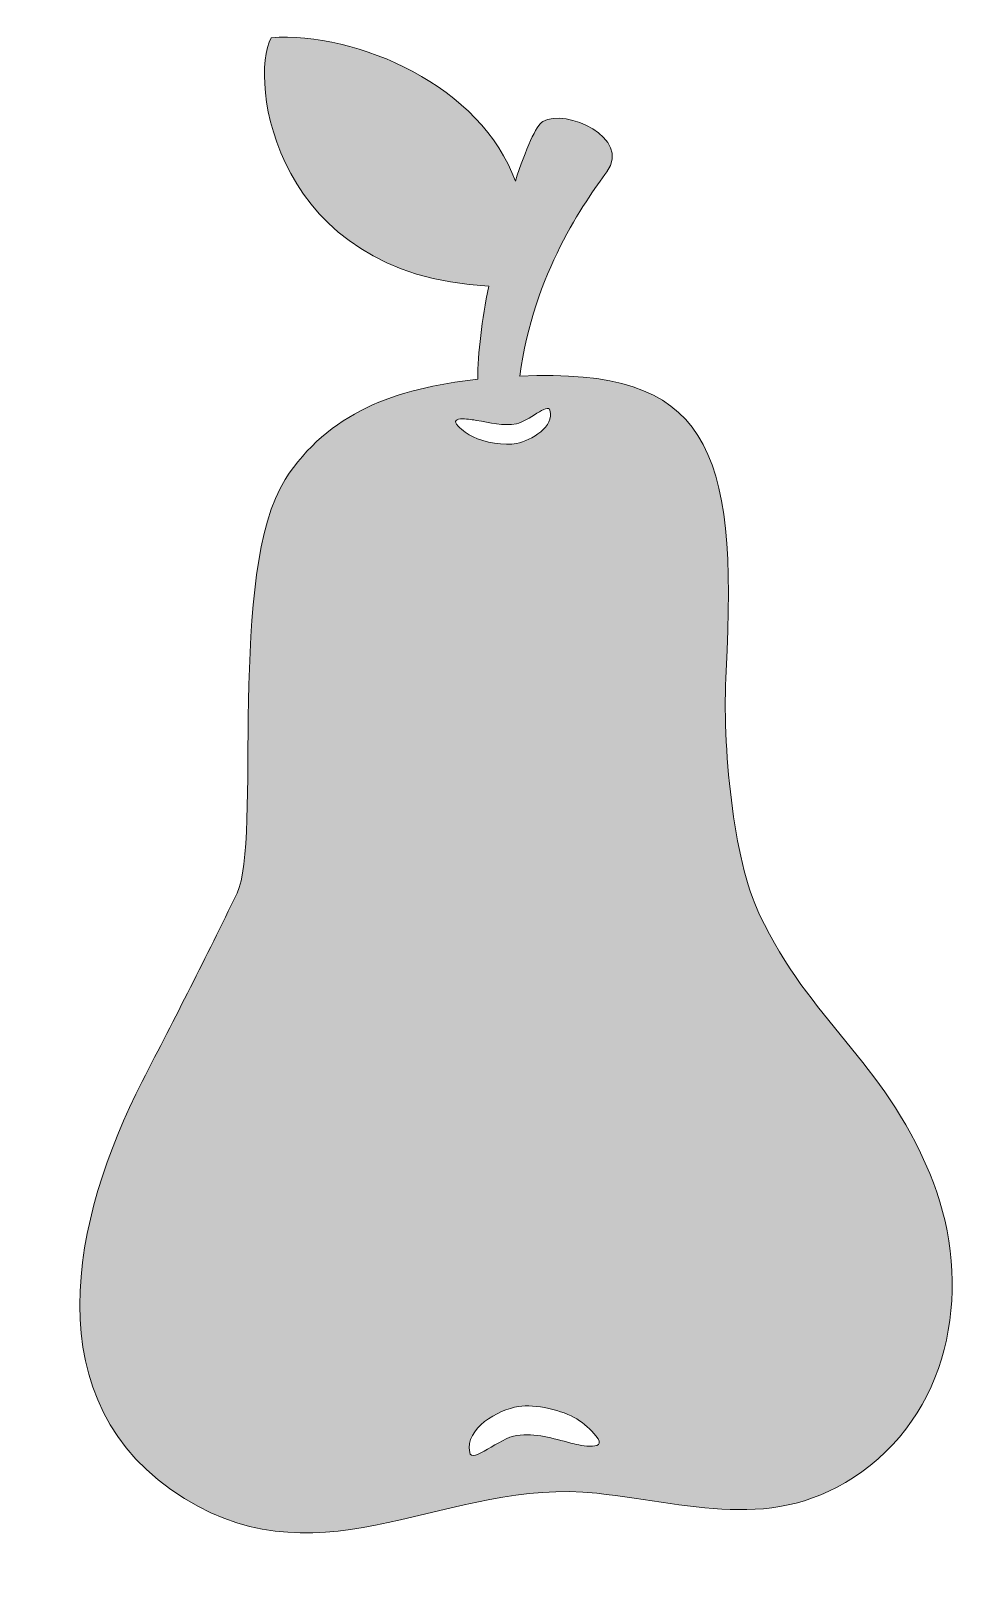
# Model space of a CAD drawing. Header units: inches. Extents: x -3 to 60, y -4 to 102.
import ezdxf

# ---------------------------------------------------------------- set-up
doc = ezdxf.new("R2010")
doc.units = ezdxf.units.IN
doc.header["$MEASUREMENT"] = 0
doc.layers.add('Layer 1', color=7, linetype='Continuous')

msp = doc.modelspace()

# ---------------------------------------------------------------- hatches: boundary and pattern name
at = {"layer": 'Layer 1', "true_color": 0xbddd76}
h = msp.add_hatch(color=63, dxfattribs=at)
h.dxf.hatch_style = 2
edge = h.paths.add_edge_path()
edge.add_spline(control_points=[(7.11, 2.33), (16.7, -3.6), (25.05, 3.79), (35.1, 2.69), (42.01, 1.93), (47.67, -0.14), (53.65, 4.58), (59.61, 9.29), (60.5, 17.74), (57.71, 24.41), (54.45, 32.2), (49.62, 34.69), (46.15, 41.99), (44.34, 45.8), (43.61, 53.41), (43.88, 58.54), (44.7, 73.9), (42.64, 79.16), (29.87, 78.57), (30.8, 85.57), (34.31, 90.44), (35.79, 92.46), (37.47, 94.76), (33, 96.78), (31.44, 95.87), (30.99, 95.61), (30.28, 94.02), (29.57, 91.81), (27.31, 98.22), (18.81, 102.01), (12.99, 101.56), (11.47, 98.69), (13.14, 85.43), (27.76, 84.69), (27.31, 82.39), (27.02, 80.14), (27.02, 78.36), (21.39, 77.76), (16.84, 76.05), (13.95, 71.56), (9.98, 65.41), (12.37, 46.99), (10.68, 43.46), (8.54, 39.01), (6.52, 35.11), (4.24, 30.67), (-0.48, 21.46), (-3.3, 8.77), (7.11, 2.33)], knot_values=[0, 0, 0, 0, 1, 1, 1, 2, 2, 2, 3, 3, 3, 4, 4, 4, 5, 5, 5, 6, 6, 6, 7, 7, 7, 8, 8, 8, 9, 9, 9, 10, 10, 10, 11, 11, 11, 12, 12, 12, 13, 13, 13, 14, 14, 14, 15, 15, 15, 16, 16, 16, 16], degree=3, periodic=1)
edge = h.paths.add_edge_path()
edge.add_spline(control_points=[(35.04, 6.59), (35.53, 6), (35.15, 5.87), (34.61, 5.89), (34.15, 5.9), (33.56, 6.04), (33.33, 6.1), (32.13, 6.42), (30.92, 6.8), (29.67, 6.62), (28.52, 6.47), (26.6, 4.67), (26.47, 5.47), (26.14, 7.11), (28.39, 8.36), (29.79, 8.59), (30.89, 8.77), (32.82, 8.33), (33.75, 7.74), (34.23, 7.44), (34.69, 7.01), (35.04, 6.59)], knot_values=[0, 0, 0, 0, 1, 1, 1, 2, 2, 2, 3, 3, 3, 4, 4, 4, 5, 5, 5, 6, 6, 6, 7, 7, 7, 7], degree=3, periodic=1)
edge = h.paths.add_edge_path()
edge.add_spline(control_points=[(25.98, 75.67), (26.32, 75.67), (26.75, 75.6), (26.93, 75.57), (27.83, 75.4), (28.73, 75.18), (29.64, 75.34), (30.47, 75.49), (31.78, 76.79), (31.92, 76.25), (32.25, 75.14), (30.67, 74.21), (29.66, 74), (28.86, 73.84), (27.43, 74.07), (26.71, 74.44), (26.34, 74.62), (25.98, 74.9), (25.7, 75.17), (25.31, 75.56), (25.58, 75.66), (25.98, 75.67)], knot_values=[0, 0, 0, 0, 1, 1, 1, 2, 2, 2, 3, 3, 3, 4, 4, 4, 5, 5, 5, 6, 6, 6, 7, 7, 7, 7], degree=3, periodic=1)

# ---------------------------------------------------------------- linework, layer by layer
at = {"layer": 'Layer 1', "lineweight": 0}
for points, knots in [([(7.11, 2.33), (16.7, -3.6), (25.05, 3.79), (35.1, 2.69), (42.01, 1.93), (47.67, -0.14), (53.65, 4.58), (59.61, 9.29), (60.5, 17.74), (57.71, 24.41), (54.45, 32.2), (49.62, 34.69), (46.15, 41.99), (44.34, 45.8), (43.61, 53.41), (43.88, 58.54), (44.7, 73.9), (42.64, 79.16), (29.87, 78.57), (30.8, 85.57), (34.31, 90.44), (35.79, 92.46), (37.47, 94.76), (33, 96.78), (31.44, 95.87), (30.99, 95.61), (30.28, 94.02), (29.57, 91.81), (27.31, 98.22), (18.81, 102.01), (12.99, 101.56), (11.47, 98.69), (13.14, 85.43), (27.76, 84.69), (27.31, 82.39), (27.02, 80.14), (27.02, 78.36), (21.39, 77.76), (16.84, 76.05), (13.95, 71.56), (9.98, 65.41), (12.37, 46.99), (10.68, 43.46), (8.54, 39.01), (6.52, 35.11), (4.24, 30.67), (-0.48, 21.46), (-3.3, 8.77), (7.11, 2.33)], [0, 0, 0, 0, 1, 1, 1, 2, 2, 2, 3, 3, 3, 4, 4, 4, 5, 5, 5, 6, 6, 6, 7, 7, 7, 8, 8, 8, 9, 9, 9, 10, 10, 10, 11, 11, 11, 12, 12, 12, 13, 13, 13, 14, 14, 14, 15, 15, 15, 16, 16, 16, 16]), ([(25.98, 75.67), (26.32, 75.67), (26.75, 75.6), (26.93, 75.57), (27.83, 75.4), (28.73, 75.18), (29.64, 75.34), (30.47, 75.49), (31.78, 76.79), (31.92, 76.25), (32.25, 75.14), (30.67, 74.21), (29.66, 74), (28.86, 73.84), (27.43, 74.07), (26.71, 74.44), (26.34, 74.62), (25.98, 74.9), (25.7, 75.17), (25.31, 75.56), (25.58, 75.66), (25.98, 75.67)], [0, 0, 0, 0, 1, 1, 1, 2, 2, 2, 3, 3, 3, 4, 4, 4, 5, 5, 5, 6, 6, 6, 7, 7, 7, 7]), ([(35.04, 6.59), (35.53, 6), (35.15, 5.87), (34.61, 5.89), (34.15, 5.9), (33.56, 6.04), (33.33, 6.1), (32.13, 6.42), (30.92, 6.8), (29.67, 6.62), (28.52, 6.47), (26.6, 4.67), (26.47, 5.47), (26.14, 7.11), (28.39, 8.36), (29.79, 8.59), (30.89, 8.77), (32.82, 8.33), (33.75, 7.74), (34.23, 7.44), (34.69, 7.01), (35.04, 6.59)], [0, 0, 0, 0, 1, 1, 1, 2, 2, 2, 3, 3, 3, 4, 4, 4, 5, 5, 5, 6, 6, 6, 7, 7, 7, 7])]:
    msp.add_open_spline(points, degree=3, knots=knots, dxfattribs=at)

doc.saveas('drawing.dxf')
